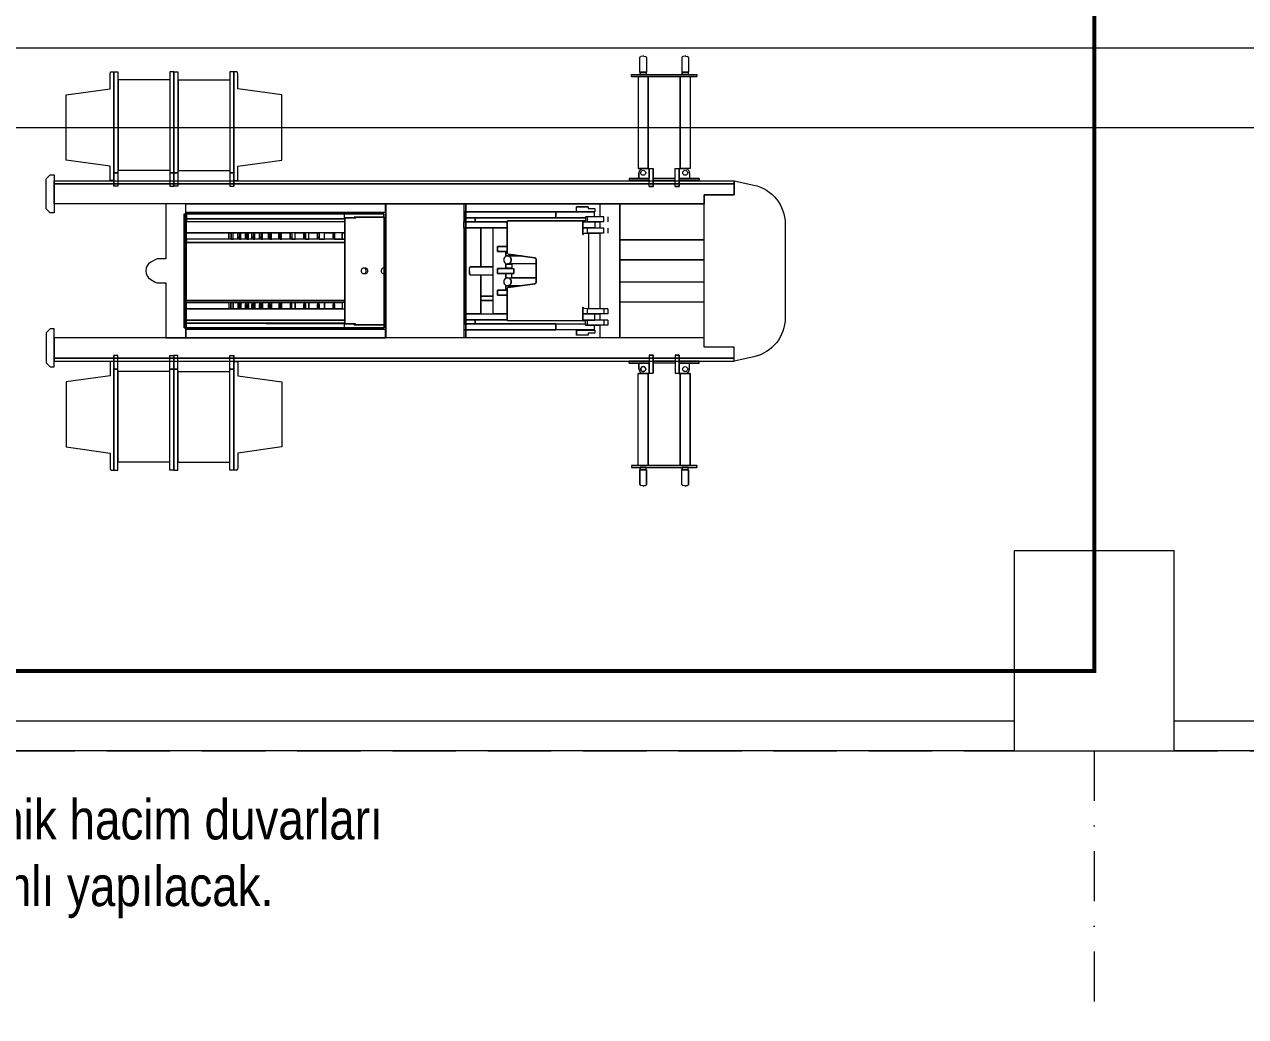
# Model space of a CAD drawing. Header units: metres. Extents: x -13194 to 152406, y -4219 to 19791.
# Drawn here: x 2465 to 3076, y -133 to 363 of the extents above; entities that cross this region are included whole.
import ezdxf

# ---------------------------------------------------------------- set-up
doc = ezdxf.new("R2010")
doc.units = ezdxf.units.M
doc.header["$LTSCALE"] = 100
doc.header["$MEASUREMENT"] = 0
for name, pattern in [('DASHDOT2', [0.5, 0.25, -0.125, 0, -0.125]), ('DOT2', [0.125, 0, -0.125]), ('HIDDEN', [0.375, 0.25, -0.125]), ('HIDDEN2', [4.7625, 3.175, -1.5875])]:
    doc.linetypes.add(name, pattern=pattern)
doc.layers.get('0').update_dxf_attribs({"color": 9, "lineweight": 9})
for name, color, linetype, lineweight in [('00', 9, 'Continuous', 9), ('01', 9, 'Continuous', 9), ('06D', 9, 'Continuous', 9), ('20', 9, 'DOT2', 9), ('21', 9, 'Continuous', 9), ('24', 9, 'DASHDOT2', 9), ('32-ekipman', 9, 'Continuous', 9)]:
    doc.layers.add(name, color=color, linetype=linetype, lineweight=lineweight)
doc.styles.add('MuuM_TEXT-STANDART', font='ARIALN.TTF')

# ---------------------------------------------------------------- blocks, each defined once
blk = doc.blocks.new('p-akslar_yeni')
at = {"layer": '24'}
blk.add_lwpolyline([(9415, -8575), (9415, -11897.18)], dxfattribs=at)
blk = doc.blocks.new('2.bod.sitatik')
at = {"layer": '01'}
blk.add_lwpolyline([(2960, -8630), (3040, -8630), (3040, -8530), (2960, -8530)], close=True, dxfattribs=at)
blk = doc.blocks.new('p-işyeri')
at = {"color": 0, "const_width": 2}
blk.add_lwpolyline([(200, 0), (200, 700), (-200, 700), (-200, 0)], close=True, dxfattribs=at)
blk = doc.blocks.new('A$C599603B5')
at = {"linetype": 'Continuous'}
for p, q in [((1.4089, 2.9978), (1.4089, 3.655)), ((0.0786, 3.371), (0.0786, 3.3364)), ((2.0691, 3.371), (2.0691, 3.3364)), ((0.5826, 3.3564), (0.0786, 3.3564)), ((0.0786, 3.3564), (0.6506, 3.3564)), ((0.0786, 3.3564), (0.0786, 3.3364)), ((0.0786, 3.3564), (0.0786, 3.3364)), ((0.0786, 3.3564), (0.5826, 3.3564)), ((0.0786, 3.3364), (0.6506, 3.3364)), ((0.0786, 3.3364), (0.5826, 3.3364)), ((0.1186, 3.0769), (0.1186, 3.3359)), ((0.1186, 3.3359), (0.5716, 3.3359)), ((0.1186, 3.0769), (0.1186, 3.3359)), ((0.5716, 3.0769), (0.5716, 3.3359)), ((0.5716, 3.0769), (0.5716, 3.3359)), ((0.5826, 3.3364), (0.5826, 3.3564)), ((0.5826, 3.3364), (0.5826, 3.3564)), ((0.5826, 3.3564), (0.5826, 3.3364)), ((0.6506, 3.3564), (0.5826, 3.3564)), ((0.5826, 3.3364), (0.6506, 3.3364)), ((0.6381, 3.0764), (0.6381, 3.3364)), ((0.6506, 3.3364), (0.6506, 3.3564)), ((0.6506, 3.3364), (0.6506, 3.3564)), ((2.0691, 3.3564), (1.4971, 3.3564)), ((1.4971, 3.3364), (1.4971, 3.3564)), ((1.4971, 3.3364), (1.4971, 3.3564)), ((1.4971, 3.3564), (1.5651, 3.3564)), ((2.0691, 3.3364), (1.4971, 3.3364)), ((1.5651, 3.3364), (1.4971, 3.3364)), ((1.5096, 3.0764), (1.5096, 3.3364)), ((1.5651, 3.3564), (2.0691, 3.3564)), ((1.5651, 3.3364), (1.5651, 3.3564)), ((1.5651, 3.3364), (1.5651, 3.3564)), ((1.5651, 3.3564), (1.5651, 3.3364)), ((2.0691, 3.3564), (1.5651, 3.3564)), ((2.0691, 3.3364), (1.5651, 3.3364)), ((1.5761, 3.0769), (1.5761, 3.3359)), ((2.0291, 3.3359), (1.5761, 3.3359)), ((1.5761, 3.0769), (1.5761, 3.3359)), ((2.0291, 3.0769), (2.0291, 3.3359)), ((2.0291, 3.0769), (2.0291, 3.3359)), ((2.0691, 3.3564), (2.0691, 3.3364)), ((2.0691, 3.3564), (2.0691, 3.3364)), ((0.0786, 3.0764), (0.6506, 3.0764)), ((0.0786, 3.0564), (0.0786, 3.0764)), ((0.0786, 3.0564), (0.0786, 3.0764)), ((0.0786, 3.0764), (0.5826, 3.0764)), ((0.0786, 3.0564), (0.6506, 3.0564)), ((0.0786, 3.0564), (0.0786, 3.0364)), ((0.0786, 3.0564), (0.0786, 3.0364)), ((0.5826, 3.0564), (0.0786, 3.0564)), ((0.0786, 3.0564), (0.6506, 3.0564)), ((0.5826, 3.0564), (0.0786, 3.0564)), ((0.1186, 3.0769), (0.5716, 3.0769)), ((0.5826, 3.0764), (0.5826, 3.0564)), ((0.5826, 3.0764), (0.5826, 3.0564)), ((0.5826, 3.0564), (0.5826, 3.0764)), ((0.5826, 3.0764), (0.6506, 3.0764)), ((0.5826, 3.0364), (0.5826, 3.0564)), ((0.5826, 3.0364), (0.5826, 3.0564)), ((0.5826, 3.0564), (0.5826, 3.0364)), ((0.6506, 3.0564), (0.5826, 3.0564)), ((0.6506, 3.0564), (0.5826, 3.0564)), ((0.6506, 3.0764), (0.6506, 3.0564)), ((0.6506, 3.0764), (0.6506, 3.0564)), ((0.6506, 3.0364), (0.6506, 3.0564)), ((0.6506, 3.0364), (0.6506, 3.0564)), ((2.0691, 3.0764), (1.4971, 3.0764)), ((1.4971, 3.0764), (1.4971, 3.0564)), ((1.5651, 3.0764), (1.4971, 3.0764)), ((1.4971, 3.0764), (1.4971, 3.0564)), ((2.0691, 3.0564), (1.4971, 3.0564)), ((1.4971, 3.0364), (1.4971, 3.0564)), ((1.4971, 3.0364), (1.4971, 3.0564)), ((1.4971, 3.0564), (1.5651, 3.0564)), ((2.0691, 3.0564), (1.4971, 3.0564)), ((1.4971, 3.0564), (1.5651, 3.0564)), ((1.5651, 3.0764), (1.5651, 3.0564)), ((2.0691, 3.0764), (1.5651, 3.0764)), ((1.5651, 3.0764), (1.5651, 3.0564)), ((1.5651, 3.0564), (1.5651, 3.0764)), ((1.5651, 3.0364), (1.5651, 3.0564)), ((1.5651, 3.0364), (1.5651, 3.0564)), ((1.5651, 3.0564), (2.0691, 3.0564)), ((1.5651, 3.0564), (1.5651, 3.0364)), ((1.5651, 3.0564), (2.0691, 3.0564)), ((2.0291, 3.0769), (1.5761, 3.0769)), ((2.0691, 3.0564), (2.0691, 3.0764)), ((2.0691, 3.0564), (2.0691, 3.0764)), ((2.0691, 3.0564), (2.0691, 3.0364)), ((2.0691, 3.0564), (2.0691, 3.0364)), ((0.0786, 3.0364), (0.6506, 3.0364)), ((0.0786, 3.0364), (0.5826, 3.0364)), ((0.1186, 3.0359), (0.5716, 3.0359)), ((0.1186, 3.0359), (0.1186, 2.7769)), ((0.1186, 3.0359), (0.1186, 2.7769)), ((0.5716, 3.0359), (0.5716, 2.7769)), ((0.5716, 3.0359), (0.5716, 2.7769)), ((0.5826, 3.0364), (0.6506, 3.0364)), ((0.6381, 3.0364), (0.6381, 2.7764)), ((1.3592, 3.0065), (0.7892, 3.0065)), ((0.7892, 3.0055), (0.7892, 2.0065)), ((0.7892, 3.0005), (1.3592, 3.0005)), ((0.7892, 2.9945), (1.3592, 2.9945)), ((0.8132, 2.9945), (0.8132, 2.2025)), ((0.8272, 2.9945), (0.8272, 2.2025)), ((0.8842, 2.9945), (0.8842, 2.7715)), ((0.9157, 2.7715), (0.9157, 2.9945)), ((0.9262, 2.2025), (0.9262, 2.9945)), ((1.2162, 2.2025), (1.2162, 2.9945)), ((1.2327, 2.7715), (1.2327, 2.9945)), ((1.2642, 2.9945), (1.2642, 2.7715)), ((1.3212, 2.9945), (1.3212, 2.2025)), ((1.3352, 2.9945), (1.3352, 2.2025)), ((1.3592, 3.0055), (1.3592, 2.0065)), ((1.4089, 2.9965), (1.4089, 0.405)), ((2.0691, 3.0364), (1.4971, 3.0364)), ((1.5651, 3.0364), (1.4971, 3.0364)), ((1.5096, 3.0364), (1.5096, 2.7764)), ((2.0691, 3.0364), (1.5651, 3.0364)), ((2.0291, 3.0359), (1.5761, 3.0359)), ((1.5761, 3.0359), (1.5761, 2.7769)), ((1.5761, 3.0359), (1.5761, 2.7769)), ((2.0291, 3.0359), (2.0291, 2.7769)), ((2.0291, 3.0359), (2.0291, 2.7769)), ((0.0786, 2.7418), (0.0786, 2.7764)), ((0.0786, 2.7764), (0.6506, 2.7764)), ((0.0786, 2.7564), (0.0786, 2.7764)), ((0.0786, 2.7564), (0.0786, 2.7764)), ((0.0786, 2.7764), (0.5826, 2.7764)), ((0.5826, 2.7564), (0.0786, 2.7564)), ((0.0786, 2.7564), (0.6506, 2.7564)), ((0.0786, 2.7564), (0.5826, 2.7564)), ((0.1186, 2.7769), (0.5716, 2.7769)), ((0.5826, 2.7764), (0.5826, 2.7564)), ((0.5826, 2.7764), (0.5826, 2.7564)), ((0.5826, 2.7564), (0.5826, 2.7764)), ((0.5826, 2.7764), (0.6506, 2.7764)), ((0.6506, 2.7564), (0.5826, 2.7564)), ((0.6506, 2.7764), (0.6506, 2.7564)), ((0.6506, 2.7764), (0.6506, 2.7564)), ((0.9157, 2.7825), (0.8842, 2.7825)), ((0.8842, 2.7715), (0.9157, 2.7715)), ((0.8842, 2.7605), (0.8842, 2.7295)), ((0.9157, 2.7605), (0.8842, 2.7605)), ((0.9157, 2.7373), (0.9157, 2.7605)), ((1.2327, 2.7825), (1.2642, 2.7825)), ((1.2642, 2.7715), (1.2327, 2.7715)), ((1.2327, 2.7373), (1.2327, 2.7605)), ((1.2327, 2.7605), (1.2642, 2.7605)), ((1.2642, 2.7605), (1.2642, 2.7295)), ((2.0691, 2.7764), (1.4971, 2.7764)), ((1.4971, 2.7764), (1.4971, 2.7564)), ((1.5651, 2.7764), (1.4971, 2.7764)), ((1.4971, 2.7764), (1.4971, 2.7564)), ((2.0691, 2.7564), (1.4971, 2.7564)), ((1.4971, 2.7564), (1.5651, 2.7564)), ((1.5651, 2.7764), (1.5651, 2.7564)), ((2.0691, 2.7764), (1.5651, 2.7764)), ((1.5651, 2.7764), (1.5651, 2.7564)), ((1.5651, 2.7564), (1.5651, 2.7764)), ((1.5651, 2.7564), (2.0691, 2.7564)), ((2.0691, 2.7564), (1.5651, 2.7564)), ((2.0291, 2.7769), (1.5761, 2.7769)), ((2.0691, 2.7418), (2.0691, 2.7764)), ((2.0691, 2.7564), (2.0691, 2.7764)), ((2.0691, 2.7564), (2.0691, 2.7764)), ((0.9157, 2.7373), (0.8842, 2.7373)), ((0.8842, 2.7295), (0.9067, 2.7295)), ((0.8842, 2.7225), (0.8842, 2.6915)), ((0.9157, 2.7225), (0.8842, 2.7225)), ((0.9157, 2.6993), (0.8842, 2.6993)), ((0.8842, 2.6915), (0.9067, 2.6915)), ((0.9067, 2.7295), (0.9067, 2.7373)), ((0.9067, 2.6915), (0.9067, 2.6993)), ((0.9157, 2.6993), (0.9157, 2.7225)), ((1.2327, 2.7373), (1.2642, 2.7373)), ((1.2327, 2.6993), (1.2327, 2.7225)), ((1.2327, 2.7225), (1.2642, 2.7225)), ((1.2327, 2.6993), (1.2642, 2.6993)), ((1.2417, 2.7295), (1.2417, 2.7373)), ((1.2642, 2.7295), (1.2417, 2.7295)), ((1.2417, 2.6915), (1.2417, 2.6993)), ((1.2642, 2.6915), (1.2417, 2.6915)), ((1.2642, 2.7225), (1.2642, 2.6915)), ((0.8842, 2.6845), (0.8842, 2.659)), ((0.9157, 2.6845), (0.8842, 2.6845)), ((0.9157, 2.6668), (0.8842, 2.6668)), ((0.8842, 2.659), (0.9067, 2.659)), ((0.8842, 2.652), (0.8842, 2.621)), ((0.9157, 2.652), (0.8842, 2.652)), ((0.9157, 2.6288), (0.8842, 2.6288)), ((0.9067, 2.659), (0.9067, 2.6668)), ((0.9067, 2.621), (0.9067, 2.6288)), ((0.9157, 2.6668), (0.9157, 2.6845)), ((0.9157, 2.6288), (0.9157, 2.652)), ((1.2327, 2.6668), (1.2327, 2.6845)), ((1.2327, 2.6845), (1.2642, 2.6845)), ((1.2327, 2.6668), (1.2642, 2.6668)), ((1.2327, 2.6288), (1.2327, 2.652)), ((1.2327, 2.652), (1.2642, 2.652)), ((1.2327, 2.6288), (1.2642, 2.6288)), ((1.2417, 2.659), (1.2417, 2.6668)), ((1.2642, 2.659), (1.2417, 2.659)), ((1.2417, 2.621), (1.2417, 2.6288)), ((1.2642, 2.6845), (1.2642, 2.659)), ((1.2642, 2.652), (1.2642, 2.621)), ((0.8842, 2.621), (0.9067, 2.621)), ((0.8842, 2.614), (0.8842, 2.5765)), ((0.9157, 2.614), (0.8842, 2.614)), ((0.9157, 2.5843), (0.8842, 2.5843)), ((0.8842, 2.5765), (0.9067, 2.5765)), ((0.8842, 2.5695), (0.8842, 2.525)), ((0.9157, 2.5695), (0.8842, 2.5695)), ((0.9067, 2.5765), (0.9067, 2.5843)), ((0.9157, 2.5843), (0.9157, 2.614)), ((0.9157, 2.5328), (0.9157, 2.5695)), ((1.2327, 2.5843), (1.2327, 2.614)), ((1.2327, 2.614), (1.2642, 2.614)), ((1.2327, 2.5843), (1.2642, 2.5843)), ((1.2327, 2.5328), (1.2327, 2.5695)), ((1.2327, 2.5695), (1.2642, 2.5695)), ((1.2642, 2.621), (1.2417, 2.621)), ((1.2417, 2.5765), (1.2417, 2.5843)), ((1.2642, 2.5765), (1.2417, 2.5765)), ((1.2642, 2.614), (1.2642, 2.5765)), ((1.2642, 2.5695), (1.2642, 2.525)), ((0.9157, 2.5328), (0.8842, 2.5328)), ((0.8842, 2.525), (0.9067, 2.525)), ((0.8842, 2.518), (0.8842, 2.467)), ((0.9157, 2.518), (0.8842, 2.518)), ((0.9067, 2.525), (0.9067, 2.5328)), ((0.9157, 2.4748), (0.9157, 2.518)), ((1.2327, 2.5328), (1.2642, 2.5328)), ((1.2327, 2.4748), (1.2327, 2.518)), ((1.2327, 2.518), (1.2642, 2.518)), ((1.2417, 2.525), (1.2417, 2.5328)), ((1.2642, 2.525), (1.2417, 2.525)), ((1.2642, 2.518), (1.2642, 2.467)), ((0.9157, 2.4748), (0.8842, 2.4748)), ((0.8842, 2.467), (0.9067, 2.467)), ((0.8842, 2.45), (0.8842, 2.399)), ((0.9157, 2.45), (0.8842, 2.45)), ((0.9067, 2.467), (0.9067, 2.4748)), ((0.9157, 2.4068), (0.9157, 2.45)), ((1.2327, 2.4748), (1.2642, 2.4748)), ((1.2327, 2.4068), (1.2327, 2.45)), ((1.2327, 2.45), (1.2642, 2.45)), ((1.2417, 2.467), (1.2417, 2.4748)), ((1.2642, 2.467), (1.2417, 2.467)), ((1.2642, 2.45), (1.2642, 2.399)), ((0.9157, 2.4068), (0.8842, 2.4068)), ((0.8842, 2.399), (0.9067, 2.399)), ((0.8842, 2.382), (0.8842, 2.331)), ((0.9157, 2.382), (0.8842, 2.382)), ((0.9067, 2.399), (0.9067, 2.4068)), ((0.9157, 2.3388), (0.9157, 2.382)), ((1.2327, 2.4068), (1.2642, 2.4068)), ((1.2327, 2.3388), (1.2327, 2.382)), ((1.2327, 2.382), (1.2642, 2.382)), ((1.2417, 2.399), (1.2417, 2.4068)), ((1.2642, 2.399), (1.2417, 2.399)), ((1.2642, 2.382), (1.2642, 2.331)), ((0.9157, 2.3388), (0.8842, 2.3388)), ((0.8842, 2.331), (0.9067, 2.331)), ((0.9067, 2.331), (0.9067, 2.3388)), ((1.2327, 2.3388), (1.2642, 2.3388)), ((1.2417, 2.331), (1.2417, 2.3388)), ((1.2642, 2.331), (1.2417, 2.331)), ((0.8842, 2.304), (0.8842, 2.253)), ((0.9157, 2.304), (0.8842, 2.304)), ((0.9157, 2.2608), (0.8842, 2.2608)), ((0.9067, 2.253), (0.9067, 2.2608)), ((0.9157, 2.2608), (0.9157, 2.304)), ((1.2327, 2.2608), (1.2327, 2.304)), ((1.2327, 2.304), (1.2642, 2.304)), ((1.2327, 2.2608), (1.2642, 2.2608)), ((1.2417, 2.253), (1.2417, 2.2608)), ((1.2642, 2.304), (1.2642, 2.253)), ((0.8092, 2.2056), (0.7892, 2.2056)), ((0.8092, 2.1565), (0.8092, 2.2055)), ((1.3382, 2.2025), (0.8102, 2.2025)), ((0.8102, 2.1504), (0.8102, 2.2025)), ((0.8842, 2.253), (0.9067, 2.253)), ((0.8842, 2.216), (0.8842, 2.2025)), ((0.9157, 2.216), (0.8842, 2.216)), ((0.9157, 2.2025), (0.9157, 2.216)), ((1.2327, 2.2025), (1.2327, 2.216)), ((1.2327, 2.216), (1.2642, 2.216)), ((1.2642, 2.253), (1.2417, 2.253)), ((1.2642, 2.216), (1.2642, 2.2025)), ((1.3382, 2.1504), (1.3382, 2.2025)), ((1.3592, 2.2056), (1.3392, 2.2056)), ((1.3392, 2.1565), (1.3392, 2.2055)), ((0.8052, 2.1556), (0.8062, 2.1556)), ((0.8052, 2.0065), (0.8052, 2.1556)), ((0.8052, 2.1479), (0.8062, 2.1479)), ((1.3432, 2.1556), (1.3422, 2.1556)), ((1.3432, 2.1479), (1.3422, 2.1479)), ((1.3432, 2.0065), (1.3432, 2.1556)), ((1.0612, 2.1116), (1.0612, 2.0959)), ((1.0612, 2.1036), (1.062, 2.1008)), ((1.062, 2.1008), (1.0642, 2.0984)), ((1.0841, 2.0984), (1.0864, 2.1008)), ((1.0872, 2.1116), (1.0864, 2.1144)), ((1.0872, 2.0959), (1.0872, 2.1116)), ((1.0872, 2.0123), (1.0864, 2.0151)), ((0.7389, 1.9985), (1.4089, 1.9985)), ((0.7389, 1.9985), (1.4089, 1.9985)), ((1.4089, 1.9975), (0.7389, 1.9975)), ((1.0612, 2.0123), (1.0612, 2.0065)), ((1.0872, 2.0065), (1.0872, 2.0123)), ((1.4089, 1.5975), (0.7389, 1.5975)), ((0.7389, 1.5975), (1.4089, 1.5975)), ((0.7389, 1.5975), (0.7792, 1.5975)), ((1.4092, 1.6065), (0.7392, 1.6065)), ((0.7792, 0.9555), (0.7792, 1.6065)), ((0.8092, 1.6065), (0.8092, 0.9985)), ((0.8292, 1.6065), (0.8292, 1.3906)), ((0.8592, 1.6065), (0.8592, 1.3906)), ((1.2892, 1.6065), (1.2892, 1.3906)), ((1.3192, 1.6065), (1.3192, 1.3906)), ((1.3392, 0.9985), (1.3392, 1.6065)), ((1.3692, 0.9555), (1.3692, 1.6065)), ((1.3692, 1.5975), (1.4089, 1.5975)), ((0.8092, 1.5505), (0.8292, 1.5505)), ((1.0542, 1.5754), (1.0542, 1.461)), ((1.0882, 1.5801), (1.0602, 1.5801)), ((1.0942, 1.5754), (1.0942, 1.461)), ((1.3192, 1.5505), (1.3392, 1.5505)), ((0.8592, 1.5212), (1.0542, 1.5212)), ((0.9262, 1.461), (0.9262, 1.5212)), ((0.9482, 1.5212), (0.9482, 1.461)), ((1.0942, 1.5212), (1.2892, 1.5212)), ((0.8592, 1.461), (1.2892, 1.461)), ((0.9777, 1.4382), (0.9527, 1.4382)), ((0.9527, 1.4382), (0.9527, 1.3906)), ((0.9777, 1.4382), (0.9777, 1.3906)), ((1.0617, 1.4382), (1.0617, 1.3567)), ((1.0617, 1.4382), (1.0867, 1.4382)), ((1.0867, 1.4382), (1.0867, 1.3567)), ((1.1707, 1.4382), (1.1957, 1.4382)), ((1.1707, 1.4382), (1.1707, 1.3906)), ((1.1957, 1.4382), (1.1957, 1.3906)), ((0.8242, 0.9985), (0.8242, 1.3865)), ((0.8284, 1.3905), (0.8294, 1.3906)), ((0.9807, 1.3906), (0.8294, 1.3906)), ((0.9782, 1.3942), (0.9777, 1.3942)), ((0.9992, 1.3967), (0.9782, 1.3967)), ((0.9782, 1.3906), (0.9782, 1.3967)), ((1.0092, 1.2513), (0.9907, 1.3848)), ((0.9992, 1.3667), (0.9932, 1.3667)), ((0.9992, 1.3667), (0.9992, 1.3967)), ((1.0007, 1.3942), (0.9992, 1.3942)), ((1.0004, 1.3839), (0.9997, 1.3887)), ((0.9997, 1.3201), (0.9997, 1.3692)), ((1.0402, 1.3942), (1.0387, 1.3942)), ((1.0397, 1.2456), (1.0397, 1.3692)), ((1.0402, 1.3967), (1.0612, 1.3967)), ((1.0402, 1.3967), (1.0402, 1.3667)), ((1.0402, 1.3667), (1.0612, 1.3667)), ((1.0612, 1.3967), (1.0612, 1.3667)), ((1.0617, 1.3942), (1.0612, 1.3942)), ((1.0617, 1.3692), (1.0612, 1.3692)), ((1.0617, 1.3567), (1.0867, 1.3567)), ((1.0872, 1.3942), (1.0867, 1.3942)), ((1.0872, 1.3692), (1.0867, 1.3692)), ((1.1082, 1.3967), (1.0872, 1.3967)), ((1.0872, 1.3667), (1.0872, 1.3967)), ((1.1082, 1.3667), (1.0872, 1.3667)), ((1.1082, 1.3667), (1.1082, 1.3967)), ((1.1097, 1.3942), (1.1082, 1.3942)), ((1.1094, 1.3839), (1.1087, 1.3887)), ((1.1087, 1.2456), (1.1087, 1.3692)), ((1.1577, 1.3848), (1.1392, 1.2513)), ((1.1492, 1.3942), (1.1477, 1.3942)), ((1.1487, 1.3201), (1.1487, 1.3692)), ((1.1492, 1.3967), (1.1702, 1.3967)), ((1.1492, 1.3967), (1.1492, 1.3667)), ((1.1492, 1.3667), (1.1552, 1.3667)), ((1.319, 1.3906), (1.1676, 1.3906)), ((1.1702, 1.3967), (1.1702, 1.3906)), ((1.1707, 1.3942), (1.1702, 1.3942)), ((1.3242, 0.9985), (1.3242, 1.3865)), ((1.1292, 1.2456), (1.0192, 1.2456)), ((0.8092, 1.1469), (0.7792, 1.1469)), ((1.3392, 1.1469), (1.3692, 1.1469)), ((0.7782, 1.0435), (0.7535, 1.0435)), ((0.7535, 0.9846), (0.7535, 1.0435)), ((0.7782, 0.9515), (0.7782, 1.0435)), ((1.3702, 1.0435), (1.3949, 1.0435)), ((1.3702, 0.9515), (1.3702, 1.0435)), ((1.3949, 0.9846), (1.3949, 1.0435)), ((0.8029, 0.8863), (0.8029, 0.9895)), ((0.8279, 0.9895), (0.8029, 0.9895)), ((0.8279, 0.9895), (0.8029, 0.9895)), ((0.8029, 0.9895), (0.8029, 0.9275)), ((0.8279, 0.8863), (0.8279, 0.9895)), ((0.8279, 0.9275), (0.8279, 0.9895)), ((0.8292, 1.0123), (0.8292, 0.9555)), ((0.8294, 1.0123), (0.8892, 1.0123)), ((0.8592, 1.0123), (0.8592, 0.9555)), ((0.8849, 0.9895), (0.8599, 0.9895)), ((0.8599, 0.8863), (0.8599, 0.9895)), ((0.8849, 0.9895), (0.8599, 0.9895)), ((0.8599, 0.9895), (0.8599, 0.9275)), ((0.8849, 0.8863), (0.8849, 0.9895)), ((0.8849, 0.9275), (0.8849, 0.9895)), ((0.892, 1.0097), (0.8914, 1.0091)), ((0.8922, 1.0104), (0.892, 1.0097)), ((1.2564, 1.0097), (1.2562, 1.0104)), ((1.257, 1.0091), (1.2564, 1.0097)), ((1.2592, 1.0123), (1.319, 1.0123)), ((1.2879, 0.9895), (1.2629, 0.9895)), ((1.2629, 0.9075), (1.2629, 0.9895)), ((1.2879, 0.9895), (1.2629, 0.9895)), ((1.2629, 0.9895), (1.2629, 0.9275)), ((1.2879, 0.9075), (1.2879, 0.9895)), ((1.2879, 0.9275), (1.2879, 0.9895)), ((1.2892, 1.0108), (1.2892, 0.9555)), ((1.32, 1.0122), (1.319, 1.0123)), ((1.3192, 1.0108), (1.3192, 0.9555)), ((1.3449, 0.9895), (1.3199, 0.9895)), ((1.3199, 0.9075), (1.3199, 0.9895)), ((1.3449, 0.9895), (1.3199, 0.9895)), ((1.3199, 0.9895), (1.3199, 0.9275)), ((1.3449, 0.9075), (1.3449, 0.9895)), ((1.3449, 0.9275), (1.3449, 0.9895)), ((0.8029, 0.9275), (0.7399, 0.9275)), ((0.7399, 0.8275), (0.7399, 0.9275)), ((0.8029, 0.9275), (0.7399, 0.9275)), ((0.8599, 0.9275), (0.8279, 0.9275)), ((0.8599, 0.9275), (0.8279, 0.9275)), ((1.2629, 0.9275), (0.8849, 0.9275)), ((1.2629, 0.9275), (0.8849, 0.9275)), ((1.3199, 0.9275), (1.2879, 0.9275)), ((1.3199, 0.9275), (1.2879, 0.9275)), ((1.4079, 0.9275), (1.3449, 0.9275)), ((1.4079, 0.9275), (1.3449, 0.9275)), ((1.4079, 0.8275), (1.4079, 0.9275)), ((0.8279, 0.9075), (0.8029, 0.9075)), ((0.8279, 0.8863), (0.8029, 0.8863)), ((0.8849, 0.9075), (0.8599, 0.9075)), ((0.8849, 0.8863), (0.8599, 0.8863)), ((1.2629, 0.9075), (1.2879, 0.9075)), ((1.2879, 0.8863), (1.2629, 0.8863)), ((1.3199, 0.9075), (1.3449, 0.9075)), ((1.3449, 0.8863), (1.3199, 0.8863)), ((1.4079, 0.8275), (0.7399, 0.8275)), ((0.7399, 0.8275), (0.9179, 0.8268)), ((0.9179, 0.8268), (1.0179, 0.8268)), ((0.9179, 0.405), (0.9179, 0.8268)), ((0.9179, 0.405), (0.9179, 0.8268)), ((1.0179, 0.405), (1.0179, 0.8268)), ((1.0179, 0.405), (1.0179, 0.8268)), ((1.0179, 0.8268), (1.1299, 0.8268)), ((1.1299, 0.8268), (1.2299, 0.8268)), ((1.1299, 0.8268), (1.1299, 0.405)), ((1.1299, 0.405), (1.1299, 0.8268)), ((1.2299, 0.405), (1.2299, 0.8275)), ((1.2299, 0.8275), (1.4079, 0.8275)), ((1.2299, 0.8268), (1.2299, 0.405)), ((0.101, 0.7681), (0.091, 0.7681)), ((0.091, 0.7681), (0.091, 0.4421)), ((0.101, 0.7681), (0.091, 0.7681)), ((0.091, 0.7681), (0.091, 0.4421)), ((0.101, 0.7681), (0.101, 0.4421)), ((0.101, 0.4421), (0.101, 0.7681)), ((0.101, 0.7351), (0.561, 0.7351)), ((0.101, 0.6851), (0.101, 0.7351)), ((0.101, 0.7351), (0.561, 0.7351)), ((0.101, 0.7351), (0.561, 0.7351)), ((0.101, 0.6851), (0.101, 0.7351)), ((0.561, 0.7101), (0.561, 0.7351)), ((0.561, 0.7351), (0.561, 0.6851)), ((0.561, 0.7351), (0.561, 0.6851)), ((0.612, 0.7801), (0.622, 0.7801)), ((0.612, 0.7801), (0.612, 0.6801)), ((0.612, 0.6801), (0.612, 0.7801)), ((0.612, 0.7801), (0.622, 0.7801)), ((0.622, 0.6801), (0.622, 0.7801)), ((0.622, 0.7801), (0.622, 0.6801)), ((1.5357, 0.7801), (1.5257, 0.7801)), ((1.5257, 0.6801), (1.5257, 0.7801)), ((1.5357, 0.7801), (1.5357, 0.6801)), ((2.0467, 0.7351), (1.5867, 0.7351)), ((1.5867, 0.7101), (1.5867, 0.7351)), ((2.0467, 0.7681), (2.0567, 0.7681)), ((2.0467, 0.7681), (2.0467, 0.4421)), ((2.0567, 0.7681), (2.0567, 0.4421)), ((0.0002, 0.7127), (0.0019, 0.7221)), ((0.0002, 0.7127), (0.0019, 0.7221)), ((0.0002, 0.7075), (0.0019, 0.6981)), ((0.0019, 0.6981), (0.0002, 0.7075)), ((0.08, 0.7262), (0.0068, 0.7262)), ((0.0068, 0.7262), (0.08, 0.7262)), ((0.0068, 0.694), (0.08, 0.694)), ((0.08, 0.694), (0.0068, 0.694)), ((0.08, 0.694), (0.08, 0.7262)), ((0.08, 0.7262), (0.08, 0.725)), ((0.08, 0.725), (0.091, 0.725)), ((0.08, 0.725), (0.08, 0.6952)), ((0.091, 0.725), (0.08, 0.725)), ((0.08, 0.725), (0.08, 0.6952)), ((0.08, 0.6952), (0.091, 0.6952)), ((0.08, 0.6952), (0.08, 0.694)), ((0.08, 0.6952), (0.091, 0.6952)), ((0.091, 0.6952), (0.091, 0.725)), ((0.101, 0.6851), (0.561, 0.6851)), ((0.561, 0.6851), (0.101, 0.6851)), ((0.561, 0.6851), (0.101, 0.6851)), ((0.561, 0.6802), (0.561, 0.7082)), ((0.561, 0.7082), (0.561, 0.6801)), ((0.561, 0.6801), (0.561, 0.6802)), ((0.561, 0.6801), (0.562, 0.6801)), ((0.561, 0.6801), (0.612, 0.6801)), ((0.652, 0.6801), (0.562, 0.6801)), ((0.562, 0.6801), (0.562, 0.6601)), ((0.652, 0.6801), (0.562, 0.6801)), ((0.562, 0.6801), (0.562, 0.6601)), ((0.584, 0.7312), (0.612, 0.7312)), ((0.612, 0.7312), (0.584, 0.7312)), ((0.612, 0.6801), (0.612, 0.7312)), ((0.622, 0.6801), (0.612, 0.6801)), ((0.652, 0.6801), (0.652, 0.6601)), ((0.652, 0.6601), (0.652, 0.6801)), ((1.4957, 0.6801), (1.5857, 0.6801)), ((1.4957, 0.6801), (1.4957, 0.6601)), ((1.5637, 0.7312), (1.5357, 0.7312)), ((1.5857, 0.6801), (1.5857, 0.6601)), ((1.5867, 0.6801), (1.5857, 0.6801)), ((1.5867, 0.6802), (1.5867, 0.7082)), ((2.0467, 0.6851), (1.5867, 0.6851)), ((1.5867, 0.6801), (1.5867, 0.6802)), ((2.0677, 0.725), (2.0567, 0.725)), ((2.0677, 0.6952), (2.0567, 0.6952)), ((2.1475, 0.7127), (2.1459, 0.7221)), ((2.1475, 0.7075), (2.1459, 0.6981)), ((0.652, 0.6601), (0.562, 0.6601)), ((0.562, 0.6601), (0.652, 0.6601)), ((0.612, 0.5501), (0.612, 0.6601)), ((0.612, 0.5501), (0.612, 0.6601)), ((0.612, 0.6601), (0.622, 0.6601)), ((0.622, 0.5501), (0.622, 0.6601)), ((0.622, 0.6601), (0.622, 0.5501)), ((0.622, 0.6601), (0.622, 0.5501)), ((1.4957, 0.6601), (1.5857, 0.6601)), ((1.5257, 0.5501), (1.5257, 0.6601)), ((1.5257, 0.6601), (1.5257, 0.5501)), ((1.5357, 0.5501), (1.5357, 0.6601)), ((0.652, 0.5501), (0.562, 0.5501)), ((0.562, 0.5501), (0.562, 0.5301)), ((0.652, 0.5501), (0.562, 0.5501)), ((0.562, 0.5501), (0.562, 0.5301)), ((0.622, 0.5501), (0.612, 0.5501)), ((0.652, 0.5501), (0.622, 0.5501)), ((0.652, 0.5501), (0.652, 0.5301)), ((0.652, 0.5301), (0.652, 0.5501)), ((1.4957, 0.5501), (1.5857, 0.5501)), ((1.4957, 0.5501), (1.4957, 0.5301)), ((1.4957, 0.5501), (1.5257, 0.5501)), ((1.5857, 0.5501), (1.5857, 0.5301)), ((0.0002, 0.5027), (0.0019, 0.5121)), ((0.0002, 0.5027), (0.0019, 0.5121)), ((0.0002, 0.4975), (0.0019, 0.4881)), ((0.0019, 0.4881), (0.0002, 0.4975)), ((0.0068, 0.5162), (0.08, 0.5162)), ((0.0068, 0.5162), (0.08, 0.5162)), ((0.08, 0.484), (0.08, 0.5162)), ((0.08, 0.5162), (0.08, 0.515)), ((0.08, 0.515), (0.091, 0.515)), ((0.08, 0.515), (0.08, 0.4852)), ((0.091, 0.515), (0.08, 0.515)), ((0.08, 0.515), (0.08, 0.4852)), ((0.091, 0.4852), (0.091, 0.515)), ((0.101, 0.5251), (0.561, 0.5251)), ((0.561, 0.5251), (0.101, 0.5251)), ((0.101, 0.5251), (0.101, 0.4751)), ((0.101, 0.5251), (0.561, 0.5251)), ((0.101, 0.4751), (0.101, 0.5251)), ((0.561, 0.5301), (0.561, 0.502)), ((0.561, 0.5301), (0.562, 0.5301)), ((0.612, 0.5301), (0.561, 0.5301)), ((0.561, 0.5301), (0.561, 0.502)), ((0.561, 0.4751), (0.561, 0.5251)), ((0.561, 0.5251), (0.561, 0.4751)), ((0.561, 0.4751), (0.561, 0.5001)), ((0.652, 0.5301), (0.562, 0.5301)), ((0.562, 0.5301), (0.652, 0.5301)), ((0.612, 0.4301), (0.612, 0.5301)), ((0.622, 0.5301), (0.612, 0.5301)), ((0.612, 0.5301), (0.612, 0.4301)), ((0.612, 0.479), (0.612, 0.5301)), ((0.622, 0.4301), (0.622, 0.5301)), ((0.622, 0.4301), (0.622, 0.5301)), ((1.4957, 0.5301), (1.5857, 0.5301)), ((1.5257, 0.4301), (1.5257, 0.5301)), ((1.5357, 0.4301), (1.5357, 0.5301)), ((1.5867, 0.5301), (1.5857, 0.5301)), ((1.5867, 0.5301), (1.5867, 0.502)), ((2.0467, 0.5251), (1.5867, 0.5251)), ((1.5867, 0.4751), (1.5867, 0.5001)), ((2.0677, 0.515), (2.0567, 0.515)), ((2.1409, 0.5162), (2.0677, 0.5162)), ((2.1475, 0.5027), (2.1459, 0.5121)), ((2.1475, 0.4975), (2.1459, 0.4881)), ((0.0068, 0.484), (0.08, 0.484)), ((0.08, 0.484), (0.0068, 0.484)), ((0.08, 0.4852), (0.091, 0.4852)), ((0.08, 0.4852), (0.08, 0.484)), ((0.08, 0.4852), (0.091, 0.4852)), ((0.101, 0.4421), (0.091, 0.4421)), ((0.091, 0.4421), (0.101, 0.4421)), ((0.101, 0.4751), (0.561, 0.4751)), ((0.101, 0.4751), (0.561, 0.4751)), ((0.561, 0.4751), (0.101, 0.4751)), ((0.584, 0.479), (0.612, 0.479)), ((0.584, 0.479), (0.612, 0.479)), ((0.612, 0.4301), (0.622, 0.4301)), ((0.612, 0.4301), (0.622, 0.4301)), ((1.5357, 0.4301), (1.5257, 0.4301)), ((1.5637, 0.479), (1.5357, 0.479)), ((2.0467, 0.4751), (1.5867, 0.4751)), ((2.0467, 0.4421), (2.0567, 0.4421)), ((2.0677, 0.4852), (2.0567, 0.4852))]:
    blk.add_line(p, q, dxfattribs=at)
for points in [[(0.5939, 3.655), (0.7839, 3.655), (0.7839, 3.675), (0.7639, 3.695), (0.6139, 3.695), (0.5939, 3.675)], [(1.5539, 3.655), (1.3639, 3.655), (1.3639, 3.675), (1.3839, 3.695), (1.5339, 3.695), (1.5539, 3.675)], [(0.6229, 3.655), (0.6229, 0.255), (0.6379, 0.255), (0.6379, 3.655)], [(0.6379, 3.655), (0.6379, 0.255), (0.6929, 0.255), (0.6929, 0.405), (0.7389, 0.405), (0.7389, 3.655)], [(1.5099, 3.655), (1.5099, 0.255), (1.4549, 0.255), (1.4549, 0.405), (1.4089, 0.405), (1.4089, 3.655)], [(0.7809, 2.9965), (0.7389, 2.9978), (0.7389, 1.9985), (0.7809, 1.9985)], [(0.7892, 2.0065), (0.7892, 2.9945), (0.8132, 2.9945), (0.8102, 2.2025), (0.8092, 2.1565), (0.8052, 2.1556), (0.8052, 2.0065)], [(0.8272, 2.2025), (0.8132, 2.2025), (0.8132, 2.9945), (0.8272, 2.9945)], [(0.8842, 2.2025), (0.8272, 2.2025), (0.8272, 2.9945), (0.8842, 2.9945)], [(0.8842, 2.9945), (0.9157, 2.9945), (0.9157, 2.7825), (0.8842, 2.7825)], [(0.9262, 2.2025), (0.9157, 2.2025), (0.9157, 2.9945), (0.9262, 2.9945)], [(1.2162, 2.2025), (1.2327, 2.2025), (1.2327, 2.9945), (1.2162, 2.9945)], [(1.2327, 2.9945), (1.2642, 2.9945), (1.2642, 2.7825), (1.2327, 2.7825)], [(1.3212, 2.2025), (1.2642, 2.2025), (1.2642, 2.9945), (1.3212, 2.9945)], [(1.3212, 2.2025), (1.3352, 2.2025), (1.3352, 2.9945), (1.3212, 2.9945)], [(1.3592, 2.0065), (1.3592, 2.9945), (1.3352, 2.9945), (1.3352, 2.2025), (1.3392, 2.2025), (1.3392, 2.1565), (1.3432, 2.1556), (1.3432, 2.0065)], [(1.3669, 2.9965), (1.4089, 2.9978), (1.4089, 1.9985), (1.3669, 1.9985)], [(0.8842, 2.7715), (0.9157, 2.7715), (0.9157, 2.7825), (0.8842, 2.7825)], [(0.9157, 2.7605), (0.8842, 2.7605), (0.8842, 2.7706), (0.9157, 2.7706)], [(0.8842, 2.7605), (0.9157, 2.7605), (0.9157, 2.7373), (0.8842, 2.7373)], [(1.2642, 2.7715), (1.2327, 2.7715), (1.2327, 2.7825), (1.2642, 2.7825)], [(1.2327, 2.7605), (1.2642, 2.7605), (1.2642, 2.7706), (1.2327, 2.7706)], [(1.2327, 2.7605), (1.2642, 2.7605), (1.2642, 2.7373), (1.2327, 2.7373)], [(0.8842, 2.7295), (0.9067, 2.7295), (0.9067, 2.7373), (0.8842, 2.7373)], [(0.9157, 2.7225), (0.8842, 2.7225), (0.8842, 2.7295), (0.9157, 2.7295)], [(0.8842, 2.7225), (0.9157, 2.7225), (0.9157, 2.6993), (0.8842, 2.6993)], [(0.9067, 2.6915), (0.8842, 2.6915), (0.8842, 2.6993), (0.9067, 2.6993)], [(0.9157, 2.6845), (0.8842, 2.6845), (0.8842, 2.6915), (0.9157, 2.6915)], [(1.2327, 2.7225), (1.2642, 2.7225), (1.2642, 2.7295), (1.2327, 2.7295)], [(1.2327, 2.7225), (1.2642, 2.7225), (1.2642, 2.6993), (1.2327, 2.6993)], [(1.2327, 2.6845), (1.2642, 2.6845), (1.2642, 2.6915), (1.2327, 2.6915)], [(1.2642, 2.7295), (1.2417, 2.7295), (1.2417, 2.7373), (1.2642, 2.7373)], [(1.2642, 2.6915), (1.2417, 2.6915), (1.2417, 2.6993), (1.2642, 2.6993)], [(0.8842, 2.6845), (0.9157, 2.6845), (0.9157, 2.6668), (0.8842, 2.6668)], [(0.9067, 2.659), (0.8842, 2.659), (0.8842, 2.6668), (0.9067, 2.6668)], [(0.9157, 2.652), (0.8842, 2.652), (0.8842, 2.659), (0.9157, 2.659)], [(0.8842, 2.652), (0.9157, 2.652), (0.9157, 2.6288), (0.8842, 2.6288)], [(0.9067, 2.621), (0.8842, 2.621), (0.8842, 2.6288), (0.9067, 2.6288)], [(1.2327, 2.6845), (1.2642, 2.6845), (1.2642, 2.6668), (1.2327, 2.6668)], [(1.2327, 2.652), (1.2642, 2.652), (1.2642, 2.659), (1.2327, 2.659)], [(1.2327, 2.652), (1.2642, 2.652), (1.2642, 2.6288), (1.2327, 2.6288)], [(1.2642, 2.659), (1.2417, 2.659), (1.2417, 2.6668), (1.2642, 2.6668)], [(1.2642, 2.621), (1.2417, 2.621), (1.2417, 2.6288), (1.2642, 2.6288)], [(0.9157, 2.614), (0.8842, 2.614), (0.8842, 2.621), (0.9157, 2.621)], [(0.8842, 2.614), (0.9157, 2.614), (0.9157, 2.5843), (0.8842, 2.5843)], [(0.9067, 2.5765), (0.8842, 2.5765), (0.8842, 2.5843), (0.9067, 2.5843)], [(0.9157, 2.5695), (0.8842, 2.5695), (0.8842, 2.5765), (0.9157, 2.5765)], [(0.8842, 2.5695), (0.9157, 2.5695), (0.9157, 2.5328), (0.8842, 2.5328)], [(1.2327, 2.614), (1.2642, 2.614), (1.2642, 2.621), (1.2327, 2.621)], [(1.2327, 2.614), (1.2642, 2.614), (1.2642, 2.5843), (1.2327, 2.5843)], [(1.2327, 2.5695), (1.2642, 2.5695), (1.2642, 2.5765), (1.2327, 2.5765)], [(1.2327, 2.5695), (1.2642, 2.5695), (1.2642, 2.5328), (1.2327, 2.5328)], [(1.2642, 2.5765), (1.2417, 2.5765), (1.2417, 2.5843), (1.2642, 2.5843)], [(0.8842, 2.525), (0.9067, 2.525), (0.9067, 2.5328), (0.8842, 2.5328)], [(0.9157, 2.518), (0.8842, 2.518), (0.8842, 2.525), (0.9157, 2.525)], [(0.8842, 2.518), (0.9157, 2.518), (0.9157, 2.4748), (0.8842, 2.4748)], [(1.2327, 2.518), (1.2642, 2.518), (1.2642, 2.525), (1.2327, 2.525)], [(1.2327, 2.518), (1.2642, 2.518), (1.2642, 2.4748), (1.2327, 2.4748)], [(1.2642, 2.5328), (1.2417, 2.5328), (1.2417, 2.525), (1.2642, 2.525)], [(0.8842, 2.467), (0.9067, 2.467), (0.9067, 2.4748), (0.8842, 2.4748)], [(0.9157, 2.45), (0.8842, 2.45), (0.8842, 2.467), (0.9157, 2.467)], [(0.8842, 2.45), (0.9157, 2.45), (0.9157, 2.4068), (0.8842, 2.4068)], [(1.2327, 2.45), (1.2642, 2.45), (1.2642, 2.467), (1.2327, 2.467)], [(1.2327, 2.45), (1.2642, 2.45), (1.2642, 2.4068), (1.2327, 2.4068)], [(1.2642, 2.467), (1.2417, 2.467), (1.2417, 2.4748), (1.2642, 2.4748)], [(0.9067, 2.399), (0.8842, 2.399), (0.8842, 2.4068), (0.9067, 2.4068)], [(0.9157, 2.382), (0.8842, 2.382), (0.8842, 2.399), (0.9157, 2.399)], [(0.8842, 2.382), (0.9157, 2.382), (0.9157, 2.3388), (0.8842, 2.3388)], [(1.2327, 2.382), (1.2642, 2.382), (1.2642, 2.399), (1.2327, 2.399)], [(1.2327, 2.382), (1.2642, 2.382), (1.2642, 2.3388), (1.2327, 2.3388)], [(1.2417, 2.399), (1.2642, 2.399), (1.2642, 2.4068), (1.2417, 2.4068)], [(0.9067, 2.331), (0.8842, 2.331), (0.8842, 2.3388), (0.9067, 2.3388)], [(0.9157, 2.304), (0.8842, 2.304), (0.8842, 2.331), (0.9157, 2.331)], [(1.2327, 2.304), (1.2642, 2.304), (1.2642, 2.331), (1.2327, 2.331)], [(1.2642, 2.331), (1.2417, 2.331), (1.2417, 2.3388), (1.2642, 2.3388)], [(0.8842, 2.304), (0.9157, 2.304), (0.9157, 2.2608), (0.8842, 2.2608)], [(0.9067, 2.253), (0.8842, 2.253), (0.8842, 2.2608), (0.9067, 2.2608)], [(1.2327, 2.304), (1.2642, 2.304), (1.2642, 2.2608), (1.2327, 2.2608)], [(1.2417, 2.253), (1.2642, 2.253), (1.2642, 2.2608), (1.2417, 2.2608)], [(1.3432, 2.0065), (0.8052, 2.0065), (0.8052, 2.1503), (0.8102, 2.1504), (0.8102, 2.2025), (1.3382, 2.2025), (1.3392, 2.1565), (1.3432, 2.1479)], [(0.9157, 2.216), (0.8842, 2.216), (0.8842, 2.253), (0.9157, 2.253)], [(0.9157, 2.216), (0.8842, 2.216), (0.8842, 2.2025), (0.9157, 2.2025)], [(1.2327, 2.216), (1.2642, 2.216), (1.2642, 2.253), (1.2327, 2.253)], [(1.2642, 2.216), (1.2327, 2.216), (1.2327, 2.2025), (1.2642, 2.2025)], [(0.7792, 1.1469), (0.8092, 1.1469), (0.8092, 1.598), (0.7792, 1.598)], [(0.8092, 1.598), (0.8292, 1.598), (0.8292, 1.5505), (0.8092, 1.5505)], [(0.8592, 1.3906), (0.8292, 1.3906), (0.8292, 1.598), (0.8592, 1.598)], [(0.8592, 1.5212), (0.8592, 1.598), (1.2892, 1.598), (1.2892, 1.5212), (1.0942, 1.5212), (1.0942, 1.5754), (1.0934, 1.5777), (1.0882, 1.5801), (1.0602, 1.5801), (1.0572, 1.5794), (1.0542, 1.5754), (1.0542, 1.5212)], [(1.319, 1.3906), (1.2892, 1.3906), (1.2892, 1.6065), (1.319, 1.6065)], [(1.3392, 1.5505), (1.3192, 1.5505), (1.3192, 1.598), (1.3392, 1.598)], [(1.3392, 1.598), (1.3692, 1.598), (1.3692, 1.1469), (1.3392, 1.1469)], [(0.8292, 1.5505), (0.8092, 1.5505), (0.8092, 0.9985), (0.8242, 0.9985), (0.8242, 1.3865), (0.8284, 1.3905)], [(1.0942, 1.5754), (1.0882, 1.5801), (1.0572, 1.5794), (1.0542, 1.5754), (1.0542, 1.461), (1.0942, 1.461)], [(1.3192, 1.5505), (1.3392, 1.5505), (1.3392, 0.9985), (1.3242, 0.9985), (1.3242, 1.3865), (1.319, 1.3906)], [(0.9262, 1.461), (0.9482, 1.461), (0.9482, 1.5212), (0.9262, 1.5212)], [(1.2892, 1.461), (1.2892, 1.3906), (1.1957, 1.3906), (1.1957, 1.4382), (1.1707, 1.4382), (1.1702, 1.3967), (1.1492, 1.3967), (1.1428, 1.402), (1.1387, 1.4049), (1.1339, 1.4068), (1.1235, 1.4068), (1.1187, 1.4049), (1.1145, 1.402), (1.1082, 1.3967), (1.0872, 1.3967), (1.0867, 1.4382), (1.0617, 1.4382), (1.0612, 1.3967), (1.0402, 1.3967), (1.037, 1.3981), (1.0297, 1.4049), (1.0249, 1.4068), (1.0197, 1.4074), (1.0097, 1.4049), (1.0024, 1.3981), (0.9992, 1.3967), (0.9782, 1.3967), (0.9777, 1.4382), (0.9527, 1.4382), (0.9527, 1.3906), (0.8592, 1.3906), (0.8592, 1.461)], [(0.9527, 1.4382), (0.9777, 1.4382), (0.9777, 1.3906), (0.9527, 1.3906)], [(1.0617, 1.4382), (1.0867, 1.4382), (1.0867, 1.3567), (1.0617, 1.3567)], [(1.1707, 1.4382), (1.1957, 1.4382), (1.1957, 1.3906), (1.1707, 1.3906)], [(1.2632, 0.9817), (1.257, 0.9833), (0.8852, 0.9833), (0.8862, 1.0045), (0.892, 1.0097), (0.8922, 1.0104), (0.8892, 1.0123), (0.8265, 1.0116), (0.8243, 1.3873), (0.8251, 1.3888), (0.8284, 1.3905), (0.9777, 1.3906), (0.9844, 1.3902), (0.9907, 1.3848), (1.0092, 1.2513), (1.0124, 1.2472), (1.0192, 1.2456), (1.1292, 1.2456), (1.1359, 1.2472), (1.1392, 1.2513), (1.1577, 1.3848), (1.1609, 1.3889), (1.164, 1.3902), (1.319, 1.3906), (1.3242, 1.3865), (1.3241, 1.0091), (1.3227, 1.0111), (1.319, 1.0123), (1.2892, 1.0123), (1.2581, 1.0122), (1.2559, 1.0115), (1.2562, 1.0104), (1.2622, 1.0045)], [(0.9992, 1.3667), (0.9931, 1.3676), (0.9907, 1.3848), (0.9886, 1.388), (0.9875, 1.3889), (0.9844, 1.3902), (0.9782, 1.3906), (0.9782, 1.3967), (0.9992, 1.3967)], [(1.0192, 1.2456), (1.0124, 1.2472), (1.0092, 1.2513), (0.999, 1.3254), (1.0004, 1.3839), (1.0055, 1.3755), (1.0097, 1.3725), (1.0197, 1.37), (1.0249, 1.3706), (1.0297, 1.3725), (1.0338, 1.3755), (1.037, 1.3793), (1.0397, 1.3887), (1.0397, 1.2456)], [(1.0612, 1.3967), (1.0397, 1.3967), (1.0397, 1.3667), (1.0612, 1.3667)], [(1.1082, 1.3667), (1.0872, 1.3667), (1.0872, 1.3967), (1.1082, 1.3967)], [(1.1087, 1.2456), (1.1082, 1.3817), (1.1145, 1.3755), (1.1187, 1.3725), (1.1235, 1.3706), (1.1287, 1.37), (1.1387, 1.3725), (1.1428, 1.3755), (1.1492, 1.3817), (1.1492, 1.3667), (1.1487, 1.3529), (1.1496, 1.3266), (1.1392, 1.2513), (1.1359, 1.2472), (1.1292, 1.2456)], [(1.1552, 1.3667), (1.1492, 1.3667), (1.1492, 1.3967), (1.1702, 1.3967), (1.1702, 1.3906), (1.1668, 1.3902), (1.164, 1.3902), (1.1609, 1.3889), (1.1577, 1.3848)], [(0.7792, 1.1469), (0.8092, 1.1469), (0.8092, 0.9985), (0.8032, 0.9985), (0.8032, 0.9555), (0.7782, 0.9555)], [(1.3692, 0.9555), (1.3452, 0.9555), (1.3452, 0.9985), (1.3392, 0.9985), (1.3392, 1.1469), (1.3692, 1.1469)], [(0.7782, 0.9515), (0.7629, 0.9515), (0.7629, 0.9846), (0.7535, 0.9846), (0.7535, 1.0435), (0.7782, 1.0435)], [(1.3859, 0.9515), (1.3702, 0.9515), (1.3702, 1.0435), (1.3949, 1.0435), (1.3949, 0.9846), (1.3861, 0.9846)], [(0.8592, 1.012), (0.8282, 1.012), (0.8282, 0.9515), (0.8592, 0.9515)], [(1.2892, 1.0123), (1.3202, 1.0123), (1.3202, 0.9515), (1.2892, 0.9515)], [(1.5257, 0.7801), (1.5257, 0.6801), (1.5357, 0.6801), (1.5357, 0.7801)], [(2.0467, 0.6851), (2.0467, 0.7351), (1.5867, 0.7351), (1.5867, 0.6851)], [(2.0467, 0.4421), (2.0467, 0.7681), (2.0567, 0.7681), (2.0567, 0.4421)], [(1.4957, 0.6601), (1.4957, 0.6801), (1.5857, 0.6801), (1.5857, 0.6601)], [(2.0567, 0.6952), (2.0567, 0.725), (2.0677, 0.725), (2.0677, 0.6952)], [(1.5357, 0.5501), (1.5357, 0.6601), (1.5257, 0.6601), (1.5257, 0.5501)], [(1.4957, 0.5301), (1.4957, 0.5501), (1.5857, 0.5501), (1.5857, 0.5301)], [(1.5867, 0.4751), (1.5867, 0.5251), (2.0467, 0.5251), (2.0467, 0.4751)], [(2.0567, 0.4852), (2.0567, 0.515), (2.0677, 0.515), (2.0677, 0.4852)]]:
    blk.add_lwpolyline(points, close=True, dxfattribs=at)
for points in [[(1.5249, 3.655), (1.5249, 0.255), (1.5099, 0.255), (1.5099, 3.655), (1.5249, 3.655)], [(0.6216, 3.3564), (0.6216, 3.3752), (0.5502, 3.3752), (0.5195, 3.596), (0.1938, 3.596), (0.1631, 3.3752), (0.0916, 3.3752), (0.0883, 3.375), (0.0851, 3.3746), (0.0824, 3.3739), (0.0804, 3.3731), (0.0791, 3.3721), (0.0786, 3.371), (0.0786, 3.3564), (0.6216, 3.3564)], [(1.5261, 3.3564), (1.5261, 3.3752), (1.5975, 3.3752), (1.6282, 3.596), (1.954, 3.596), (1.9847, 3.3752), (2.0561, 3.3752), (2.0595, 3.375), (2.0626, 3.3746), (2.0653, 3.3739), (2.0674, 3.3731), (2.0687, 3.3721), (2.0691, 3.371), (2.0691, 3.3564), (1.5261, 3.3564)], [(0.6216, 2.7564), (0.6216, 2.7376), (0.5502, 2.7376), (0.5195, 2.5168), (0.1938, 2.5168), (0.1631, 2.7376), (0.0916, 2.7376), (0.0883, 2.7377), (0.0851, 2.7381), (0.0824, 2.7388), (0.0804, 2.7397), (0.0791, 2.7407), (0.0786, 2.7418), (0.0786, 2.7564), (0.6216, 2.7564)], [(1.5261, 2.7564), (1.5261, 2.7376), (1.5975, 2.7376), (1.6282, 2.5168), (1.954, 2.5168), (1.9847, 2.7376), (2.0561, 2.7376), (2.0595, 2.7377), (2.0626, 2.7381), (2.0653, 2.7388), (2.0674, 2.7397), (2.0687, 2.7407), (2.0691, 2.7418), (2.0691, 2.7564), (1.5261, 2.7564)], [(0.8062, 2.1556), (0.8078, 2.1559), (0.8092, 2.1565)], [(0.8062, 2.1479), (0.8077, 2.1481), (0.809, 2.1486), (0.8099, 2.1494), (0.8102, 2.1504)], [(1.3422, 2.1479), (1.3407, 2.1481), (1.3394, 2.1486), (1.3385, 2.1494), (1.3382, 2.1504)], [(1.3422, 2.1556), (1.3405, 2.1559), (1.3392, 2.1565)], [(1.0864, 2.1144), (1.0841, 2.1169), (1.0807, 2.1187), (1.0764, 2.1197), (1.0719, 2.1197), (1.0677, 2.1187), (1.0642, 2.1169), (1.062, 2.1144), (1.0612, 2.1116)], [(1.0612, 2.0959), (1.062, 2.0931), (1.0642, 2.0906), (1.0677, 2.0888), (1.0719, 2.0878), (1.0764, 2.0878), (1.0807, 2.0888), (1.0841, 2.0906), (1.0864, 2.0931), (1.0872, 2.0959)], [(1.0642, 2.0984), (1.0677, 2.0965), (1.0719, 2.0956), (1.0764, 2.0956), (1.0807, 2.0965), (1.0841, 2.0984)], [(1.0864, 2.0151), (1.0841, 2.0176), (1.0807, 2.0194), (1.0764, 2.0204), (1.0719, 2.0204), (1.0677, 2.0194), (1.0642, 2.0176), (1.062, 2.0151), (1.0612, 2.0123)], [(0.8592, 1.5212), (0.8592, 1.598)], [(1.0602, 1.5801), (1.0572, 1.5794), (1.055, 1.5777), (1.0542, 1.5754)], [(1.0942, 1.5754), (1.0934, 1.5777), (1.0912, 1.5794), (1.0882, 1.5801)], [(1.0397, 1.3887), (1.039, 1.3936), (1.037, 1.3981), (1.0338, 1.402), (1.0297, 1.4049), (1.0249, 1.4068), (1.0197, 1.4074), (1.0145, 1.4068), (1.0097, 1.4049), (1.0055, 1.402), (1.0024, 1.3981), (1.0004, 1.3936), (0.9997, 1.3887)], [(1.1487, 1.3887), (1.148, 1.3936), (1.146, 1.3981), (1.1428, 1.402), (1.1387, 1.4049), (1.1339, 1.4068), (1.1287, 1.4074), (1.1235, 1.4068), (1.1187, 1.4049), (1.1145, 1.402), (1.1114, 1.3981), (1.1094, 1.3936), (1.1087, 1.3887)], [(0.8242, 1.3865), (0.8243, 1.3873), (0.8246, 1.3881), (0.8251, 1.3888), (0.8257, 1.3894), (0.8265, 1.3899), (0.8274, 1.3903), (0.8284, 1.3905)], [(0.9907, 1.3848), (0.9897, 1.3871), (0.9875, 1.3889), (0.9844, 1.3902), (0.9807, 1.3906)], [(1.0397, 1.3887), (1.039, 1.3839), (1.037, 1.3793), (1.0338, 1.3755), (1.0297, 1.3725), (1.0249, 1.3706), (1.0197, 1.37), (1.0145, 1.3706), (1.0097, 1.3725), (1.0055, 1.3755), (1.0024, 1.3793), (1.0004, 1.3839)], [(1.1487, 1.3887), (1.148, 1.3839), (1.146, 1.3793), (1.1428, 1.3755), (1.1387, 1.3725), (1.1339, 1.3706), (1.1287, 1.37), (1.1235, 1.3706), (1.1187, 1.3725), (1.1145, 1.3755), (1.1114, 1.3793), (1.1094, 1.3839)], [(1.1676, 1.3906), (1.164, 1.3902), (1.1609, 1.3889), (1.1587, 1.3871), (1.1577, 1.3848)], [(1.319, 1.3906), (1.32, 1.3905), (1.321, 1.3903), (1.3219, 1.3899), (1.3227, 1.3894), (1.3233, 1.3888), (1.3238, 1.3881), (1.3241, 1.3873), (1.3242, 1.3865)], [(1.0192, 1.2456), (1.0156, 1.246), (1.0124, 1.2472), (1.0102, 1.2491), (1.0092, 1.2513)], [(1.1392, 1.2513), (1.1382, 1.2491), (1.1359, 1.2472), (1.1328, 1.246), (1.1292, 1.2456)], [(0.8265, 1.0116), (0.8257, 1.0111), (0.8251, 1.0105), (0.8246, 1.0098), (0.8243, 1.0091), (0.8242, 1.0083)], [(0.8294, 1.0123), (0.8284, 1.0122), (0.8274, 1.012), (0.8265, 1.0116)], [(0.8892, 1.0123), (0.8903, 1.0122), (0.8913, 1.0118), (0.8919, 1.0112), (0.8922, 1.0104)], [(1.2562, 1.0104), (1.2564, 1.0112), (1.2571, 1.0118), (1.2581, 1.0122), (1.2592, 1.0123)], [(1.3227, 1.0111), (1.3219, 1.0116), (1.321, 1.012), (1.32, 1.0122)], [(1.3242, 1.0083), (1.3241, 1.0091), (1.3238, 1.0098), (1.3233, 1.0105), (1.3227, 1.0111)], [(1.5257, 0.4301), (1.5257, 0.5301), (1.5357, 0.5301), (1.5357, 0.4301), (1.5257, 0.4301)], [(2.1409, 0.484), (2.0677, 0.484), (2.0677, 0.5162)]]:
    blk.add_lwpolyline(points, dxfattribs=at)
for points in [[(0.7389, 2.9975), (1.4089, 2.9978), (1.4089, 3.0975), (1.1339, 3.0975), (1.1339, 3.1396), (1.1319, 3.1471), (1.1172, 3.1725, 0.57735), (1.0306, 3.1725), (1.0159, 3.1471), (1.0139, 3.1396), (1.0139, 3.0975), (0.7389, 3.0975)], [(1.5357, 0.6801), (1.5357, 0.7312), (1.5637, 0.7312, -0.414214), (1.5867, 0.7082), (1.5867, 0.6801)], [(1.5867, 0.502, -0.414214), (1.5637, 0.479), (1.5357, 0.479), (1.5357, 0.5301), (1.5867, 0.5301)]]:
    blk.add_lwpolyline(points, format="xyb", close=True, dxfattribs=at)
for points in [[(2.1459, 0.6981, -0.36397), (2.1409, 0.694), (2.0677, 0.694), (2.0677, 0.7262), (2.1409, 0.7262, -0.36397), (2.1459, 0.7221)], [(0.6929, 0.255), (0.6929, 0.405), (1.4549, 0.405), (1.4549, 0.255), (1.5249, 0.255), (1.5031, 0.1568, -0.351799), (1.3079, 0), (0.8399, 0, -0.351799), (0.6446, 0.1568), (0.6229, 0.255), (0.6929, 0.255)]]:
    blk.add_lwpolyline(points, format="xyb", dxfattribs=at)
for centre in [(0.583, 0.7101), (1.5647, 0.7101), (0.583, 0.5001), (1.5647, 0.5001)]:
    blk.add_circle(centre, 0.0125, dxfattribs=at)
for centre, radius, start, end in [((0.015, 0.7101), 0.015, 170, 190), ((0.015, 0.7101), 0.015, 170, 190), ((0.0068, 0.7212), 0.005, 90, 170), ((0.0068, 0.7212), 0.005, 90, 170), ((0.0068, 0.699), 0.005, 190, 270), ((0.0068, 0.699), 0.005, 190, 270), ((0.584, 0.7082), 0.023, 90, 180), ((0.583, 0.7101), 0.0125, 90, 270), ((0.583, 0.7101), 0.0125, 270, 90), ((2.1327, 0.7101), 0.015, 350, 10), ((0.015, 0.5001), 0.015, 170, 190), ((0.015, 0.5001), 0.015, 170, 190), ((0.0068, 0.5112), 0.005, 90, 170), ((0.0068, 0.5112), 0.005, 90, 170), ((0.584, 0.502), 0.023, 180, 270), ((2.1409, 0.5112), 0.005, 10, 90), ((2.1327, 0.5001), 0.015, 350, 10), ((0.0068, 0.489), 0.005, 190, 270), ((0.0068, 0.489), 0.005, 190, 270), ((2.1409, 0.489), 0.005, 270, 350)]:
    blk.add_arc(centre, radius, start, end, dxfattribs=at)
blk = doc.blocks.new('2.bod.Mimari')
at = {"layer": '00'}
for points in [[(2960, -8630), (2340, -8630), (2340, -8615), (2960, -8615)], [(3480, -8630), (3040, -8630), (3040, -8615), (3480, -8615)]]:
    blk.add_lwpolyline(points, close=True, dxfattribs=at)
at = {"layer": '06D'}
blk.add_lwpolyline([(1942.5, -8278.51), (8760, -8278.51), (8760, -8733.51), (8720, -8733.51), (8720, -8318.51), (1942.5, -8318.51), (1942.5, -8278.51)], dxfattribs=at)
at = {"layer": '20', "linetype": 'HIDDEN2', "ltscale": 0.1}
blk.add_lwpolyline([(2030, -8630), (8440, -8630)], dxfattribs=at)
at = {"layer": '06D', "color": 89, "linetype": 'HIDDEN', "true_color": 0x2e4d23, "rotation": 90}
blk.add_blockref('p-işyeri', (3000, -8390), dxfattribs=at)
at = {"layer": '32-ekipman', "ltscale": 2, "xscale": 100, "yscale": 100, "zscale": 100, "rotation": 89.99999999999999}
blk.add_blockref('A$C599603B5', (2845.5, -8497.39), dxfattribs=at)
at = {"layer": '21', "insert": (2359.05, -8654.23), "char_height": 20, "width": 289.3932, "attachment_point": 1, "style": 'MuuM_TEXT-STANDART'}
blk.add_mtext('NOT:Teknik hacim duvarları ses yalıtımlı yapılacak.', dxfattribs=at)

msp = doc.modelspace()

# ---------------------------------------------------------------- block references
for name in ['2.bod.sitatik', '2.bod.Mimari']:
    msp.add_blockref(name, (0, 8630))
at = {"layer": '24'}
msp.add_blockref('p-akslar_yeni', (-6415, 8575), dxfattribs=at)

doc.saveas('drawing.dxf')
